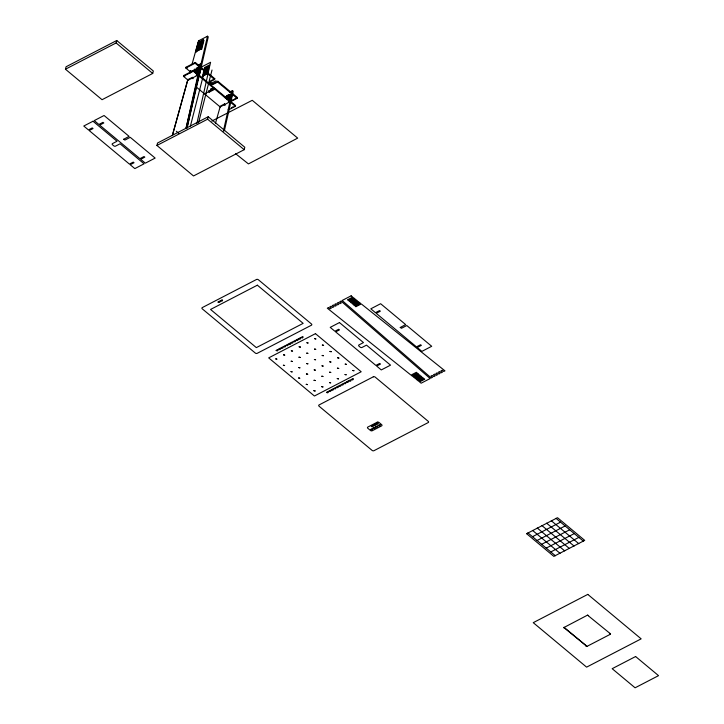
<?xml version="1.0" encoding="UTF-8"?>
<svg xmlns="http://www.w3.org/2000/svg" width="724" height="724" viewBox="0 0 724 724"><rect width="100%" height="100%" fill="white"/><g stroke="black" fill="none" stroke-linecap="round" stroke-linejoin="round"><path stroke-width="1.09" d="M198.467 72.726L198.648 71.929L199.408 72.563L199.236 73.359L198.467 72.726L196.602 73.694M198.828 71.124L199.01 70.328L199.77 70.961L199.589 71.757L198.828 71.124L196.059 72.563M199.191 69.522L199.362 68.726L200.132 69.359L199.951 70.165L199.191 69.522L194.62 71.893M193.905 71.549L194.113 70.735L199.543 67.92L199.724 67.124L190.484 71.911L185.833 68.038L186.041 67.223L195.281 62.436L214.793 78.699L214.585 79.513L210.123 81.83A1.33 0.869 14.3 0 0 210.105 83.079L211.327 84.093A1.33 0.869 14.3 0 0 213.173 84.373L217.634 82.056L217.843 81.242L237.363 97.505L237.155 98.319L230.685 101.677M200.666 66.961L201.2 64.563L200.439 63.929L199.905 66.327L196.322 68.183M187 128.021L198.693 75.767M198.874 74.961L199.055 74.165L198.295 73.531L198.114 74.328L196.222 75.305M200.485 67.757L200.304 68.563L199.543 67.92M196.874 123.551L208.087 73.477L202.394 76.418L202.602 75.604L208.259 72.671L208.44 71.875L202.81 74.789L203.019 73.975L208.621 71.07L208.802 70.273L203.227 73.16L203.435 72.346L208.983 69.468L209.155 68.671L203.643 71.531L203.851 70.717L209.336 67.866L209.517 67.07L204.059 69.902L204.268 69.079L209.698 66.273L209.879 65.468L204.476 68.264L204.684 67.45L210.05 64.671L210.594 62.273L201.58 66.943L199.118 75.586M223.372 131.207L229.951 101.812L220.132 106.899L195.824 86.636M228.621 100.383L230.485 99.414L230.666 98.618L231.427 99.251L231.246 100.048L229.381 101.016M227.146 99.731L230.847 97.812L231.019 97.016L231.789 97.65L231.608 98.446L229.761 99.405M226.63 98.582L231.2 96.211L231.381 95.414L232.142 96.048L231.961 96.844L228.304 98.745M226.684 98.871L225.924 98.238L226.132 97.423L231.562 94.609L231.743 93.812L224.422 97.604M231.915 93.007L232.458 90.609L233.219 91.251L232.685 93.649M224.377 130.754L230.712 102.455M230.893 101.65L231.065 100.853L230.304 100.211L230.123 101.016L228.241 101.994M226.132 97.423L226.893 98.057L232.323 95.242L232.504 94.446M187.027 127.994L208.268 36.834L207.507 36.2L186.005 128.465L197.933 75.124L188.122 80.219L183.471 76.337L183.679 75.522L193.498 70.436L214.023 87.541L213.815 88.355L208.593 91.061M65.459 69.214L66.083 66.762L116.745 40.508L153.334 71.006L152.71 73.45L102.048 99.713L65.459 69.214L116.121 42.951L116.745 40.508M156.927 145.461L157.551 143.017L208.213 116.754L244.803 147.253L244.187 149.696L193.516 175.959L156.927 145.461L207.598 119.198L208.213 116.754M188.122 80.219L188.584 79.269M190.484 71.911L190.693 71.097M185.833 68.038L195.073 63.25L195.281 62.436M183.471 76.337L193.29 71.251L193.498 70.436M193.218 77.893L192.457 77.26L192.249 78.074L193.009 78.708M195.299 69.739L194.53 69.106L194.322 69.92L195.091 70.554M191.96 64.526L195.534 51.603L200.973 48.789L201.182 47.974L201.942 48.608L196.521 51.413L195.761 50.78L195.987 49.956L201.39 47.16L201.598 46.345L202.358 46.979M200.566 47.902L196.982 49.766L196.213 49.132L196.448 48.3L201.797 45.521L202.005 44.707L202.774 45.35L197.435 48.11L196.675 47.476L196.901 46.653L202.213 43.892L202.421 43.078L203.191 43.712M202.304 44.173L197.887 46.463L197.127 45.829L197.353 44.997L202.63 42.264L202.838 41.449L203.607 42.083M197.815 43.349L198.575 43.983L198.349 44.807L197.589 44.173L197.815 43.349L203.046 40.635L203.254 39.82L204.014 40.454L198.801 43.159L198.041 42.526L198.494 40.87L207.507 36.2M190.43 126.021L204.838 69.495M198.557 122.79L212.014 70.02M209.625 91.921L214.847 89.215L215.055 88.4L235.581 105.505L235.372 106.319L228.494 109.885M220.132 106.899L220.34 106.084L215.444 123.379M225.236 104.582L224.467 103.948L224.259 104.763L225.028 105.396M229.237 94.401L226.549 95.794L226.34 96.609L227.101 97.242M187.797 79.604L172.33 135.596L188.041 79.16M189.579 73.142L190.177 70.988M196.521 51.413L196.747 50.59L195.987 49.956M196.982 49.766L197.209 48.942L196.448 48.3M197.435 48.11L197.661 47.286L196.901 46.653M197.887 46.463L198.123 45.63L197.353 44.997M190.195 72.916L190.819 70.753M196.657 84.228L198.503 77.749M564.077 627.292L564.014 627.916L564.991 628.097L586.024 645.591L563.878 627.554L587.454 615.174L588.567 615.644L587.463 615.129M588.467 615.916L610.558 633.88L609.454 633.409M610.395 634.242L586.974 646.378M198.041 42.526L203.254 39.82M197.589 44.173L202.838 41.449M199.227 44.354L202.729 42.535M197.127 45.829L202.421 43.078M196.675 47.476L202.005 44.707M196.213 49.132L201.598 46.345M195.761 50.78L201.182 47.974M198.439 64.961L200.439 63.929M194.819 71.079L199.362 68.726M195.335 72.228L199.01 70.328M195.86 73.368L198.648 71.929M189.362 78.862L189.878 78.599M190.647 78.192L191.426 77.794M210.331 81.016L210.892 80.726M211.725 80.292L212.286 80.002M213.118 79.568L213.68 79.278M213.96 79.133L214.793 78.699M209.643 84.138L216.114 80.789M217.843 81.242L213.381 83.55A1.33 0.869 14.3 0 1 211.535 83.278L210.313 82.255A1.33 0.869 14.3 0 1 209.951 81.486M211.082 89.061L211.734 88.726M212.385 88.382L213.037 88.047M213.363 87.876L214.023 87.541M204.512 93.876L215.055 88.4M229.454 92.165L232.458 90.609M225.924 98.238L231.381 95.414M227.345 98.916L231.019 97.016M228.811 99.577L230.666 98.618M221.119 105.686L221.888 105.288M222.666 104.88L223.182 104.618M223.951 104.211L224.467 103.948M231.59 100.5L232.16 100.202M232.739 99.903L233.318 99.604M234.476 99.007L235.047 98.708M235.626 98.401L236.205 98.102M236.784 97.803L237.363 97.505M228.214 109.324L228.82 109.007M231.282 107.731L231.897 107.414M232.504 107.098L233.119 106.781M234.965 105.822L235.581 105.505M211.806 121.08L252.251 100.31L297.682 138.121L248.432 163.905L235.562 153.66M532.493 536.692L560.557 522.149M537.072 540.502L565.127 525.959M541.643 544.312L569.697 529.769M546.213 548.131L574.277 533.579M550.792 551.941L578.847 537.398M209.833 91.106L208.955 91.007M208.702 91.785L209.507 91.966L208.575 91.686M203.046 40.635L203.806 41.268M202.63 42.264L203.399 42.897M202.213 43.892L202.982 44.535M198.494 40.87L199.263 41.503M201.797 45.521L202.566 46.164M201.39 47.16L202.15 47.793M200.973 48.789L201.734 49.422M195.534 51.603L196.294 52.246M195.073 63.25L214.585 79.513M217.634 82.056L237.155 98.319M231.562 94.609L232.323 95.242M231.2 96.211L231.961 96.844M230.847 97.812L231.608 98.446M226.549 95.794L227.309 96.428M230.485 99.414L231.246 100.048M194.113 70.735L194.883 71.368M193.29 71.251L213.815 88.355M214.847 89.215L235.372 106.319M186.041 67.223L187.208 68.192M210.784 88.826L212.087 89.912M183.679 75.522L184.837 76.491M116.121 42.951L152.71 73.45M207.598 119.198L244.187 149.696M176.294 131.243L178.846 133.361M555.978 518.33L583.426 541.208M551.308 520.755L578.748 543.634M546.629 523.181L574.069 546.059M541.95 525.606L569.39 548.484M537.271 528.031L564.72 550.901M532.602 530.457L560.041 553.326M527.923 532.873L555.362 555.751M218.078 302.089C220.458 303.89 221.01 299.057 218.087 302.044M220.576 300.795C222.693 302.695 223.761 297.763 220.585 300.75M276.17 350.507C278.396 352.371 279.22 347.439 276.179 350.461M278.659 349.212C280.831 351.095 281.826 346.172 278.668 349.167M281.156 347.918C283.419 349.792 284.215 344.814 281.156 347.918M283.645 346.624C285.844 348.497 286.758 343.601 283.654 346.579M286.143 345.33C288.36 347.221 289.238 342.244 286.143 345.33M288.641 344.036C291.03 346.235 291.853 340.977 288.641 344.036M291.129 342.742C293.247 344.66 294.306 339.683 291.139 342.724M293.627 341.457C295.944 343.285 296.668 338.407 293.636 341.411M296.116 340.162C298.261 342.054 299.302 337.113 296.125 340.117M298.614 338.868C300.894 340.733 301.627 335.782 298.614 338.868M301.112 337.574C303.383 339.429 304.125 334.506 301.112 337.556M326.479 392.444C328.759 394.281 329.483 389.394 326.479 392.417M328.968 391.15C331.176 393.042 332.063 388.046 328.968 391.15M331.465 389.856C333.565 391.774 334.606 386.806 331.465 389.829M333.963 388.562C336.144 390.444 337.085 385.494 333.963 388.544M336.452 387.268C338.705 389.123 339.52 384.209 336.461 387.222M338.95 385.973C341.194 387.82 342.009 382.96 338.959 385.928M341.438 384.679C343.665 386.562 344.488 381.575 341.438 384.679M343.936 383.394C346.099 385.286 347.077 380.335 343.936 383.367M346.434 382.1C348.642 383.982 349.511 379.014 346.434 382.1M348.923 380.806C351.231 382.978 352.226 377.792 348.932 380.761M351.421 379.512C353.529 381.43 354.615 376.444 351.421 379.494M370.851 429.423C372.932 431.296 374.046 426.409 370.86 429.377M371.358 426.472C373.503 428.364 374.543 423.431 371.358 426.436M373.349 428.128C375.593 429.966 376.326 425.069 373.349 428.128M373.846 425.187C376.136 427.051 376.86 422.092 373.846 425.187M375.837 426.834C378 428.708 378.933 423.775 375.847 426.816M376.344 423.893C378.634 425.73 379.331 420.852 376.344 423.866M378.335 425.54C380.462 427.413 381.476 422.49 378.335 425.522M526.638 533.706L553.833 556.385L584.711 540.375L557.516 517.705L526.638 533.679M275.763 358.923L277.03 359.185L275.763 358.896M283.555 354.887L284.822 355.149L283.564 354.823M283.383 365.276L284.65 365.539L283.383 365.249M291.347 350.841L292.614 351.113L291.356 350.814M291.175 361.24L292.442 361.502L291.193 361.176M291.003 371.629L292.27 371.901L291.012 371.602M299.139 346.805L300.415 347.067L299.139 346.805M298.967 357.194L300.243 357.466L298.967 357.194M298.795 367.593L300.071 367.855L298.813 367.53M298.632 377.982L299.899 378.254L298.632 377.955M306.94 342.76L308.207 343.031L306.94 342.733M306.768 353.158L308.035 353.421L306.768 353.131M306.596 363.548L307.863 363.819L306.596 363.548M306.424 373.946L307.691 374.208L306.424 373.946M306.252 384.344L307.519 384.607L306.252 384.308M314.732 338.723L315.999 338.986L314.741 338.66M314.56 349.113L315.827 349.384L314.569 349.058M314.388 359.511L315.655 359.774L314.388 359.484M314.216 369.91L315.483 370.172L314.225 369.873M314.044 380.299L315.311 380.562L314.053 380.272M313.872 390.698L315.139 390.96L313.872 390.698M322.352 345.077L323.619 345.339L322.361 345.049M322.18 355.475L323.447 355.737L322.189 355.439M322.008 365.864L323.275 366.127L322.026 365.81M321.836 376.263L323.112 376.525L321.854 376.199M321.664 386.652L322.94 386.924L321.664 386.652M329.972 351.43L331.248 351.692L329.972 351.43M329.809 361.828L331.076 362.091L329.809 361.792M329.637 372.217L330.904 372.489L329.637 372.19M329.465 382.616L330.732 382.878L329.474 382.553M337.601 357.783L338.868 358.054L337.601 357.783M337.429 368.181L338.696 368.444L337.429 368.181M337.257 378.571L338.524 378.842L337.257 378.571M345.221 364.136L346.488 364.407L345.23 364.109M345.049 374.534L346.316 374.797L345.058 374.507M352.841 370.489L354.117 370.76L352.859 370.435M585.834 645.853L586.938 646.396L585.843 645.79M123.695 139.27L124.926 140.067L130.239 137.316L155.144 158.076L145.325 163.172L140.673 159.289L144.8 157.153L144.04 156.52L139.913 158.656L99.668 125.107L103.794 122.971L103.025 122.329L98.898 124.474L94.256 120.591L104.075 115.505L129.098 136.365L123.695 139.27M400.254 327.483L401.485 328.28L406.798 325.538L431.703 346.289L421.884 351.384L417.232 347.511L421.359 345.366L420.599 344.733L416.472 346.868L376.218 313.32L380.344 311.184L379.584 310.551L375.457 312.687L370.806 308.813L380.634 303.718L405.657 324.578L400.254 327.483M93.007 121.243L83.767 126.03L88.419 129.904L92.256 127.913L93.016 128.555L89.179 130.546L129.424 164.095L133.27 162.104L134.03 162.737L130.193 164.728L134.836 168.602L144.076 163.814L120.066 143.795L115.605 146.112A1.33 0.869 14.3 0 1 113.749 145.832L112.537 144.818A1.33 0.869 14.3 0 1 112.555 143.569L117.017 141.261L93.007 121.243M256.531 279.473L202.286 307.591A1.33 0.869 14.3 0 0 202.268 308.84L255.319 353.068A1.33 0.869 14.3 0 0 257.174 353.339L311.42 325.221A1.33 0.869 14.3 0 0 311.438 323.972L258.387 279.754A1.33 0.869 14.3 0 0 256.531 279.473M257.364 285.193L210.557 309.456L256.341 347.62L303.148 323.357L257.364 285.193M328.551 307.528L327.302 308.18L410.988 375.104L416.427 372.29L417.133 372.869L411.712 375.684L412.553 376.353L417.956 373.557L418.653 374.145L413.277 376.933L414.119 377.602L419.477 374.833L420.182 375.412L414.843 378.181L415.685 378.851L421.006 376.1L421.703 376.688L416.409 379.43L417.25 380.109L422.526 377.367L423.232 377.955L417.974 380.679L418.816 381.358L424.056 378.643L424.753 379.222L419.54 381.928L421.133 383.204L430.147 378.534L341.022 301.066L339.773 301.709L341.303 302.985L340.054 303.627L338.533 302.361L337.284 303.003L338.805 304.279L337.556 304.922L336.036 303.655L334.787 304.297L336.316 305.564L335.067 306.216L333.538 304.94L332.298 305.591L333.818 306.858L332.569 307.51L331.049 306.234L329.8 306.886L331.321 308.153L330.081 308.804L328.551 307.528M351.14 295.817L342.135 300.487L431.251 377.964L432.5 377.313L430.97 376.046L432.219 375.394L433.748 376.67L434.988 376.018L433.468 374.751L434.717 374.1L436.237 375.376L437.486 374.724L435.966 373.457L437.206 372.815L438.735 374.082L439.984 373.439L438.454 372.163L439.703 371.521L441.224 372.788L442.473 372.145L440.952 370.869L442.201 370.226L443.722 371.493L444.97 370.851L361.285 303.917L355.846 306.741L355.14 306.152L360.561 303.347L359.719 302.668L354.317 305.465L353.62 304.885L358.995 302.098L358.154 301.419L352.796 304.198L352.099 303.609L357.43 300.849L356.588 300.17L351.276 302.922L350.57 302.342L355.864 299.591L355.022 298.922L349.746 301.655L349.049 301.066L354.298 298.342L353.457 297.673L348.226 300.388L347.52 299.799L352.733 297.093L351.14 295.817M315.456 333.646L268.685 357.882L314.424 396.01L361.186 371.765L315.456 333.646M339.456 322.569L330.216 327.366L334.868 331.239L338.705 329.248L339.466 329.882L335.628 331.873L375.874 365.421L379.72 363.43L380.48 364.063L376.643 366.054L381.286 369.937L390.526 365.149L366.516 345.131L362.054 347.439A1.33 0.869 14.3 0 1 360.199 347.167L358.986 346.144A1.33 0.869 14.3 0 1 359.004 344.905L363.466 342.588L339.456 322.569M373.312 376.815L319.067 404.942A1.33 0.869 14.3 0 0 319.049 406.182L372.1 450.409A1.33 0.869 14.3 0 0 373.955 450.69L428.201 422.572A1.33 0.869 14.3 0 0 428.219 421.323L375.168 377.095A1.33 0.869 14.3 0 0 373.312 376.815M377.204 422.21L367.846 427.051A1.33 0.869 14.3 0 0 367.828 428.3L370.417 430.454A1.33 0.869 14.3 0 0 372.263 430.735L381.62 425.884A1.33 0.869 14.3 0 0 381.639 424.635L379.05 422.481A1.33 0.869 14.3 0 0 377.204 422.21M587.798 594.386L533.244 622.667L586.603 667.139L641.156 638.858L587.798 594.386M635.609 656.532L612.169 668.686L635.093 687.8L658.541 675.646L635.609 656.532"/></g></svg>
